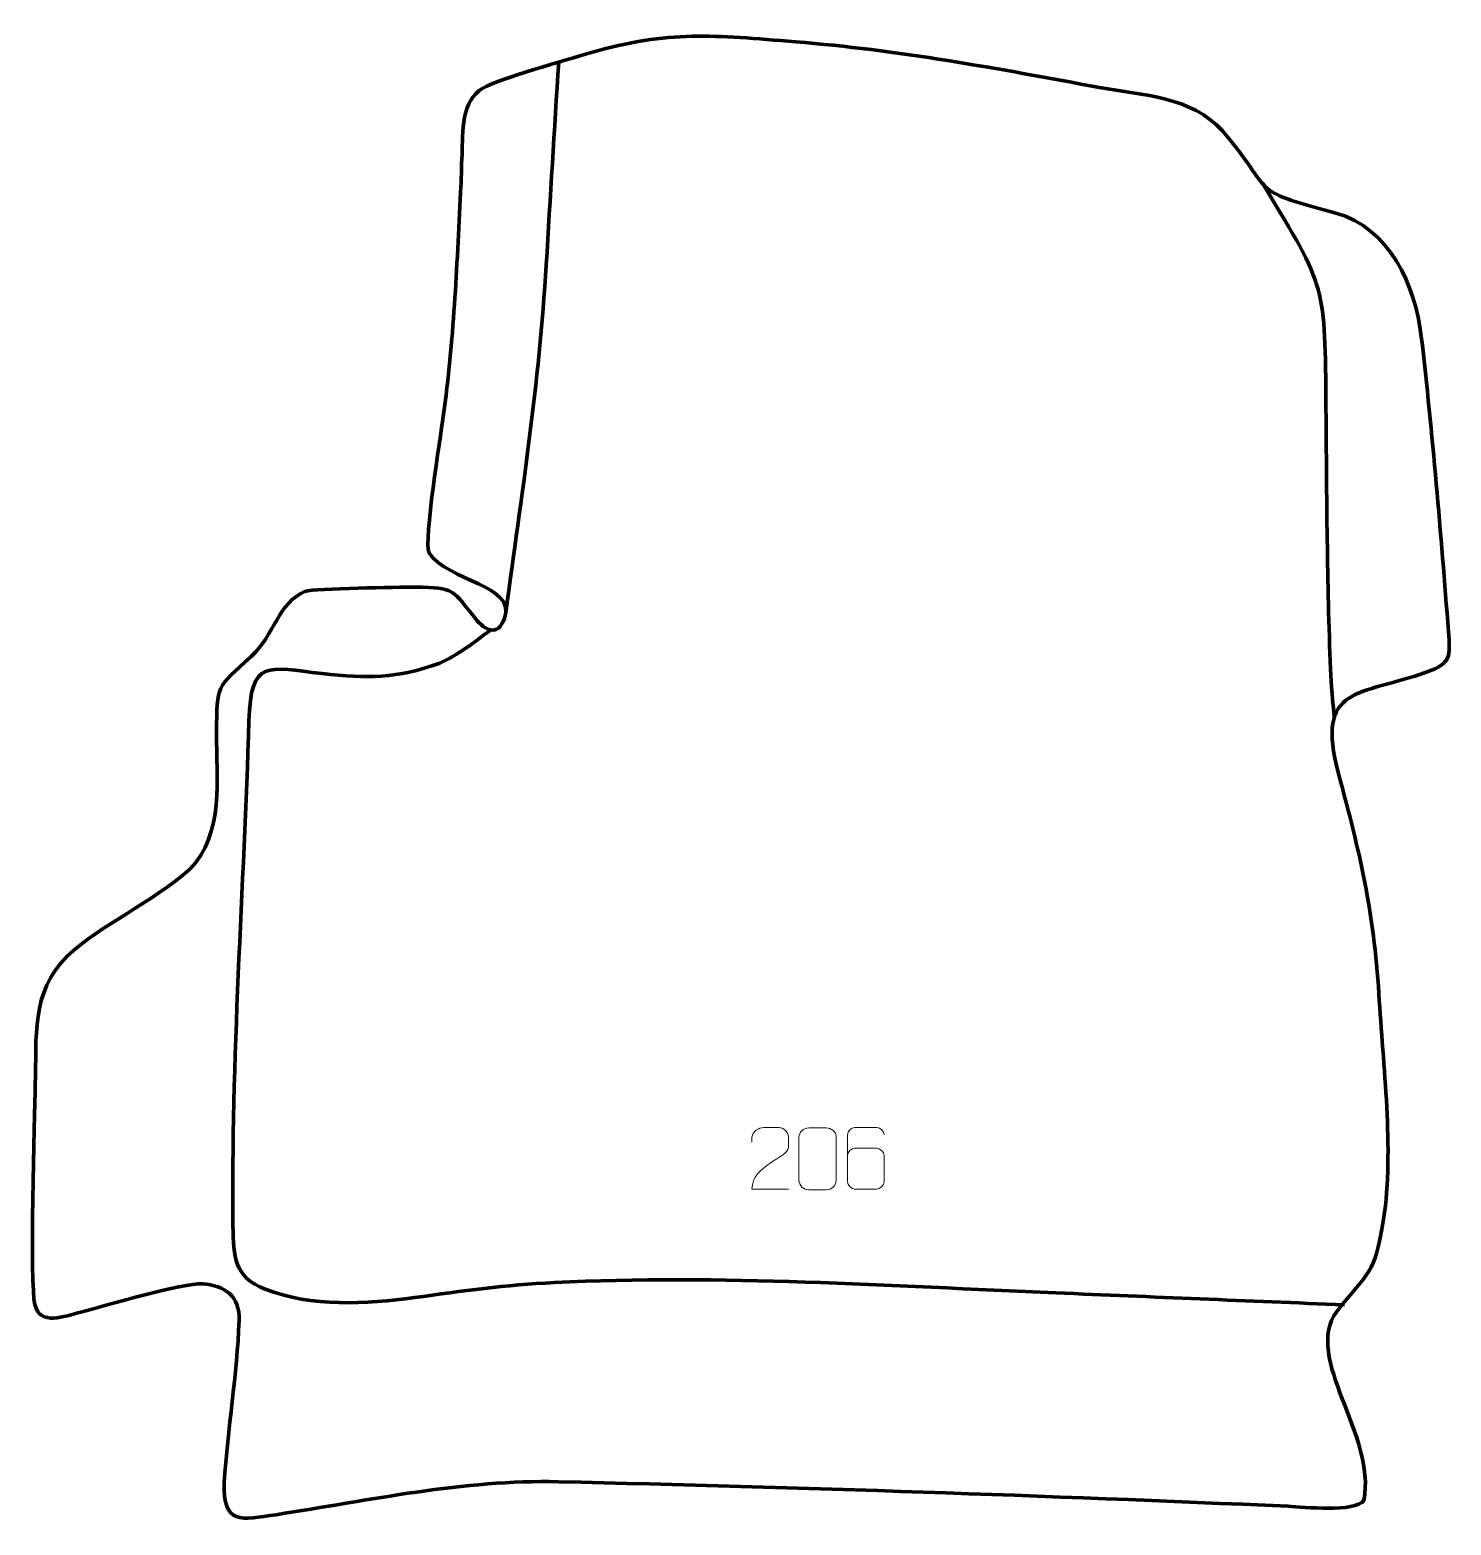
# Model space of a CAD drawing. Header units: millimetres. Extents: x 897 to 1471, y 85 to 690.
import ezdxf

# ---------------------------------------------------------------- set-up
doc = ezdxf.new("R2010")
doc.units = ezdxf.units.MM
doc.header["$MEASUREMENT"] = 0
doc.layers.add('layer 2', color=7, linetype='Continuous')
doc.layers.add('layer 3', color=7, linetype='Continuous')

msp = doc.modelspace()

# ---------------------------------------------------------------- linework, layer by layer
at = {"layer": 'layer 2', "color": 140, "lineweight": 158}
for points, knots in [([(1089.006, 454.4094), (1095.3975, 502.0194), (1102.4228, 547.0593), (1105.3491, 595.2188), (1105.3491, 595.2188), (1107.009, 622.5353), (1108.6583, 649.8522), (1110.391, 677.1642)], [0, 0, 0, 0, 0.33333333, 0.33333333, 0.33333333, 0.33333333, 1, 1, 1, 1]), ([(1395.4525, 627.5292), (1420.9662, 585.4527), (1420.2897, 586.948), (1420.7018, 536.6632), (1420.7018, 536.6632), (1420.9864, 501.941), (1421.1581, 466.2132), (1422.5387, 431.5672), (1422.5387, 431.5672), (1422.798, 425.0608), (1423.4825, 418.5465), (1424.0421, 412.0582)], [0, 0, 0, 0, 0.25, 0.25, 0.25, 0.25, 0.5, 0.5, 0.5, 0.5, 1, 1, 1, 1]), ([(1428.1352, 174.4449), (1389.2594, 176.0583), (1350.3835, 177.6721), (1311.5077, 179.2858), (1311.5077, 179.2858), (1245.0877, 182.0548), (1174.9547, 186.7638), (1108.7228, 183.4744), (1108.7228, 183.4744), (1088.6339, 182.4766), (1071.7984, 180.111), (1052.0276, 177.3723), (1052.0276, 177.3723), (1032.5533, 174.6746), (1010.3578, 173.5014), (991.6853, 180.7914), (991.6853, 180.7914), (978.9676, 185.7566), (978.8685, 194.023), (978.6509, 206.243), (978.6509, 206.243), (977.7605, 271.8534), (983.1057, 344.3502), (985.0942, 410.6964), (985.0942, 410.6964), (985.8485, 435.8024), (992.3852, 432.2737), (1014.7094, 429.8317), (1014.7094, 429.8317), (1032.9612, 427.8352), (1044.7214, 427.6297), (1062.2718, 434.0724), (1062.2718, 434.0724), (1069.4149, 437.0798), (1076.6981, 442.8691), (1082.9532, 447.4528)], [0, 0, 0, 0, 0.1, 0.1, 0.1, 0.1, 0.2, 0.2, 0.2, 0.2, 0.3, 0.3, 0.3, 0.3, 0.4, 0.4, 0.4, 0.4, 0.5, 0.5, 0.5, 0.5, 0.6, 0.6, 0.6, 0.6, 0.7, 0.7, 0.7, 0.7, 0.8, 0.8, 0.8, 0.8, 1, 1, 1, 1])]:
    msp.add_open_spline(points, degree=3, knots=knots, dxfattribs=at)
at = {"layer": 'layer 3', "color": 242, "lineweight": 158}
msp.add_open_spline([(1459.2676, 566.2057), (1456.8695, 586.9124), (1446.3659, 610.0921), (1424.6354, 616.0939), (1424.6354, 616.0939), (1387.9415, 625.9561), (1400.941, 623.4809), (1378.8722, 649.297), (1378.8722, 649.297), (1366.0651, 663.4907), (1346.8955, 663.5456), (1329.0994, 666.8848), (1329.0994, 666.8848), (1289.3296, 674.3469), (1246.3443, 682.238), (1206.2828, 685.3323), (1206.2828, 685.3323), (1172.9026, 688.0417), (1155.4063, 690.1838), (1123.0626, 680.8502), (1123.0626, 680.8502), (1114.3909, 678.3477), (1085.4351, 670.1002), (1079.6804, 666.6371), (1079.6804, 666.6371), (1070.9131, 661.3611), (1071.6378, 649.1062), (1071.2757, 639.8278), (1071.2757, 639.8278), (1071.0774, 634.7488), (1070.9405, 629.6762), (1070.7103, 624.5967), (1070.7103, 624.5967), (1069.1521, 593.3676), (1067.9443, 564.9275), (1063.7073, 533.7805), (1063.7073, 533.7805), (1062.5111, 525.3227), (1055.7477, 483.5216), (1057.9439, 478.6174), (1057.9439, 478.6174), (1065.7773, 466.8733), (1093.4104, 465.7396), (1088.4612, 452.145), (1088.4612, 452.145), (1085.6591, 444.4479), (1080.5445, 447.3503), (1076.6924, 452.0591), (1076.6924, 452.0591), (1067.497, 463.2997), (1068.7374, 464.7319), (1052.4536, 464.7583), (1052.4536, 464.7583), (1045.4029, 464.7285), (1012.3614, 464.3469), (1007.7444, 463.0337), (1007.7444, 463.0337), (996.8567, 458.3199), (995.4719, 445.6475), (986.0296, 436.6864), (986.0296, 436.6864), (971.5533, 423.4893), (972.3834, 425.8611), (971.9466, 405.8274), (971.9466, 405.8274), (971.9499, 387.6574), (975.1703, 364.8414), (961.2029, 350.6979), (961.2029, 350.6979), (945.5249, 336.8136), (925.7921, 328.635), (911.3887, 315.3976), (911.3887, 315.3976), (896.7464, 300.5328), (899.3314, 282.8376), (898.7002, 263.4748), (898.7002, 263.4748), (898.303, 250.4611), (896.512, 182.4302), (898.4778, 174.5833), (898.4778, 174.5833), (900.6931, 165.7407), (910.4502, 169.7982), (917.161, 171.5518), (917.161, 171.5518), (926.5178, 174.0199), (958.8911, 183.4163), (966.2888, 182.9312), (966.2888, 182.9312), (975.4071, 182.3332), (981.3684, 177.9209), (981.1466, 168.2788), (981.1466, 168.2788), (980.2092, 145.8659), (976.5946, 124.5111), (975.0919, 102.5051), (975.0919, 102.5051), (974.406, 85.3581), (982.0437, 87.4507), (996.0469, 89.5747), (996.0469, 89.5747), (1033.694, 95.3534), (1072.0552, 103.7572), (1110.262, 102.912), (1110.262, 102.912), (1208.4366, 100.6018), (1307.2665, 97.2912), (1405.3723, 92.9575), (1405.3723, 92.9575), (1411.7452, 92.676), (1432.3122, 90.3563), (1436.0481, 95.3725), (1436.0481, 95.3725), (1441.167, 122.0144), (1411.2739, 152.6617), (1425.0674, 171.7854), (1425.0674, 171.7854), (1438.2509, 188.5817), (1440.2101, 185.8433), (1444.0233, 209.0841), (1444.0233, 209.0841), (1448.2755, 237.4484), (1443.7676, 271.2919), (1442.1209, 300.2386), (1442.1209, 300.2386), (1439.9478, 333.3121), (1434.4918, 357.5638), (1425.7593, 389.29), (1425.7593, 389.29), (1416.2459, 425.5117), (1434.1131, 420.549), (1461.6926, 430.4947), (1461.6926, 430.4947), (1471.3117, 433.9635), (1471.0426, 436.6157), (1470.2511, 446.8768), (1470.2511, 446.8768), (1467.2162, 486.2186), (1463.7971, 527.0958), (1459.2676, 566.2057)], degree=3, knots=[0, 0, 0, 0, 0.02777778, 0.02777778, 0.02777778, 0.02777778, 0.05555556, 0.05555556, 0.05555556, 0.05555556, 0.08333333, 0.08333333, 0.08333333, 0.08333333, 0.11111111, 0.11111111, 0.11111111, 0.11111111, 0.13888889, 0.13888889, 0.13888889, 0.13888889, 0.16666667, 0.16666667, 0.16666667, 0.16666667, 0.19444444, 0.19444444, 0.19444444, 0.19444444, 0.22222222, 0.22222222, 0.22222222, 0.22222222, 0.25, 0.25, 0.25, 0.25, 0.27777778, 0.27777778, 0.27777778, 0.27777778, 0.30555556, 0.30555556, 0.30555556, 0.30555556, 0.33333333, 0.33333333, 0.33333333, 0.33333333, 0.36111111, 0.36111111, 0.36111111, 0.36111111, 0.38888889, 0.38888889, 0.38888889, 0.38888889, 0.41666667, 0.41666667, 0.41666667, 0.41666667, 0.44444444, 0.44444444, 0.44444444, 0.44444444, 0.47222222, 0.47222222, 0.47222222, 0.47222222, 0.5, 0.5, 0.5, 0.5, 0.52777778, 0.52777778, 0.52777778, 0.52777778, 0.55555556, 0.55555556, 0.55555556, 0.55555556, 0.58333333, 0.58333333, 0.58333333, 0.58333333, 0.61111111, 0.61111111, 0.61111111, 0.61111111, 0.63888889, 0.63888889, 0.63888889, 0.63888889, 0.66666667, 0.66666667, 0.66666667, 0.66666667, 0.69444444, 0.69444444, 0.69444444, 0.69444444, 0.72222222, 0.72222222, 0.72222222, 0.72222222, 0.75, 0.75, 0.75, 0.75, 0.77777778, 0.77777778, 0.77777778, 0.77777778, 0.80555556, 0.80555556, 0.80555556, 0.80555556, 0.83333333, 0.83333333, 0.83333333, 0.83333333, 0.86111111, 0.86111111, 0.86111111, 0.86111111, 0.88888889, 0.88888889, 0.88888889, 0.88888889, 0.91666667, 0.91666667, 0.91666667, 0.91666667, 0.94444444, 0.94444444, 0.94444444, 0.94444444, 1, 1, 1, 1], dxfattribs=at)
at = {"layer": 'layer 3', "color": 250, "lineweight": 9}
for points, knots in [([(1203.297, 221.2225), (1198.3826, 221.2228), (1193.4682, 221.2228), (1188.5541, 221.2225), (1188.5541, 221.2225), (1188.5541, 231.1548), (1203.2051, 233.796), (1203.297, 238.1063), (1203.297, 238.1063), (1203.2967, 239.5304), (1203.2967, 240.9541), (1203.297, 242.3774), (1203.297, 242.3774), (1203.2801, 244.4545), (1201.1573, 246.1793), (1199.4863, 246.1966), (1199.4863, 246.1966), (1197.4131, 246.1962), (1195.3402, 246.1962), (1193.2678, 246.1966), (1193.2678, 246.1966), (1191.4457, 246.2131), (1188.621, 244.421), (1188.5541, 242.3274), (1188.5541, 242.3274), (1188.5541, 242.3274), (1188.5541, 240.2726), (1188.5541, 240.2726)], [0, 0, 0, 0, 0.125, 0.125, 0.125, 0.125, 0.25, 0.25, 0.25, 0.25, 0.375, 0.375, 0.375, 0.375, 0.5, 0.5, 0.5, 0.5, 0.625, 0.625, 0.625, 0.625, 0.75, 0.75, 0.75, 0.75, 1, 1, 1, 1]), ([(1211.5058, 246.0081), (1213.8719, 246.0081), (1216.2384, 246.0081), (1218.6049, 246.0081), (1218.6049, 246.0081), (1220.5854, 246.0437), (1222.6114, 244.5494), (1222.6385, 242.1073), (1222.6385, 242.1073), (1222.6381, 236.3499), (1222.6381, 230.5921), (1222.6385, 224.8339), (1222.6385, 224.8339), (1222.4964, 222.5063), (1220.79, 221.024), (1218.6049, 221.0132), (1218.6049, 221.0132), (1216.2325, 221.0136), (1213.8601, 221.0136), (1211.4881, 221.0132), (1211.4881, 221.0132), (1209.5296, 220.9076), (1207.5232, 222.7955), (1207.5346, 224.8165), (1207.5346, 224.8165), (1207.535, 230.5971), (1207.535, 236.3774), (1207.5346, 242.1572), (1207.5346, 242.1572), (1207.5389, 244.2992), (1209.316, 246.0217), (1211.5058, 246.0081)], [0, 0, 0, 0, 0.11111111, 0.11111111, 0.11111111, 0.11111111, 0.22222222, 0.22222222, 0.22222222, 0.22222222, 0.33333333, 0.33333333, 0.33333333, 0.33333333, 0.44444444, 0.44444444, 0.44444444, 0.44444444, 0.55555556, 0.55555556, 0.55555556, 0.55555556, 0.66666667, 0.66666667, 0.66666667, 0.66666667, 0.77777778, 0.77777778, 0.77777778, 0.77777778, 1, 1, 1, 1]), ([(1241.9915, 243.2529), (1241.9674, 244.5924), (1240.6112, 246.2456), (1239.0393, 246.2113), (1239.0393, 246.2113), (1236.0545, 246.211), (1233.0693, 246.211), (1230.0839, 246.2113), (1230.0839, 246.2113), (1228.8648, 246.2262), (1227.1366, 244.7886), (1227.1316, 243.2529), (1227.1316, 243.2529), (1227.1319, 236.8924), (1227.1319, 230.5316), (1227.1316, 224.1709), (1227.1316, 224.1709), (1227.1363, 223.008), (1228.8648, 221.2369), (1230.0839, 221.2125), (1230.0839, 221.2125), (1233.0693, 221.2128), (1236.0545, 221.2128), (1239.0393, 221.2125), (1239.0393, 221.2125), (1240.3174, 221.2563), (1241.9871, 222.8708), (1241.9915, 224.1709), (1241.9915, 224.1709), (1241.9915, 227.7542), (1241.9915, 231.3373), (1241.9915, 234.92), (1241.9915, 234.92), (1241.953, 236.3982), (1240.3703, 237.8311), (1239.0393, 237.8291), (1239.0393, 237.8291), (1236.0545, 237.8294), (1233.0693, 237.8294), (1230.0839, 237.8291), (1230.0839, 237.8291), (1228.7544, 237.8341), (1227.1114, 236.3268), (1227.1531, 234.8983)], [0, 0, 0, 0, 0.08333333, 0.08333333, 0.08333333, 0.08333333, 0.16666667, 0.16666667, 0.16666667, 0.16666667, 0.25, 0.25, 0.25, 0.25, 0.33333333, 0.33333333, 0.33333333, 0.33333333, 0.41666667, 0.41666667, 0.41666667, 0.41666667, 0.5, 0.5, 0.5, 0.5, 0.58333333, 0.58333333, 0.58333333, 0.58333333, 0.66666667, 0.66666667, 0.66666667, 0.66666667, 0.75, 0.75, 0.75, 0.75, 0.83333333, 0.83333333, 0.83333333, 0.83333333, 1, 1, 1, 1])]:
    msp.add_open_spline(points, degree=3, knots=knots, dxfattribs=at)

doc.saveas('drawing.dxf')
